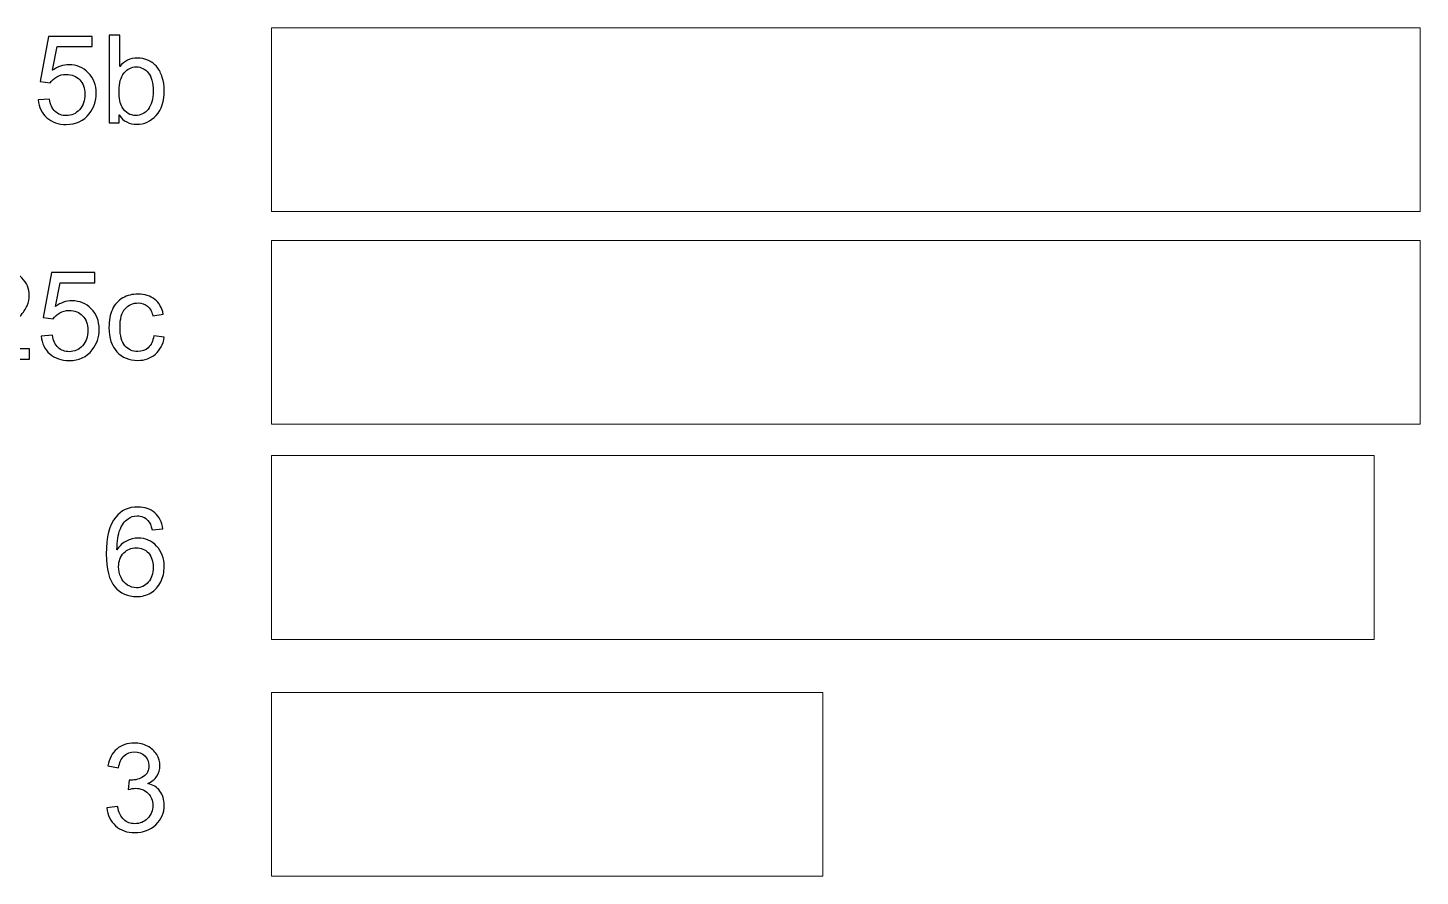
# Model space of a CAD drawing. Header units: millimetres. Extents: x -742 to 1487, y -1115 to 638.
# Drawn here: x 57.5 to 201.9, y -1115.4 to -1027.5 of the extents above; entities that cross this region are included whole.
import ezdxf

# ---------------------------------------------------------------- set-up
doc = ezdxf.new("R2010")
doc.units = ezdxf.units.MM
doc.layers.add('Layer 1', color=7, linetype='CONTINUOUS')

msp = doc.modelspace()

# ---------------------------------------------------------------- linework, layer by layer
at = {"layer": 'Layer 1', "color": 250, "lineweight": 9}
for points in [[(82.801, -1046.556), (201.863, -1046.556), (201.863, -1027.506), (82.801, -1027.506), (82.801, -1046.556)], [(82.801, -1068.605), (201.863, -1068.605), (201.863, -1049.555), (82.801, -1049.555), (82.801, -1068.605)], [(82.801, -1090.897), (197.101, -1090.897), (197.101, -1071.847), (82.801, -1071.847), (82.801, -1090.897)], [(82.801, -1115.447), (139.951, -1115.447), (139.951, -1096.397), (82.801, -1096.397), (82.801, -1115.447)]]:
    msp.add_lwpolyline(points, close=True, dxfattribs=at)
at = {"layer": 'Layer 1', "color": 250}
for points, knots in [([(58.598, -1034.981), (58.598, -1034.981), (59.766, -1034.892), (59.766, -1034.892), (59.766, -1034.892), (59.853, -1035.461), (60.054, -1035.889), (60.367, -1036.177), (60.367, -1036.177), (60.681, -1036.462), (61.064, -1036.606), (61.515, -1036.606), (61.515, -1036.606), (62.059, -1036.606), (62.514, -1036.403), (62.884, -1035.999), (62.884, -1035.999), (63.253, -1035.592), (63.437, -1035.055), (63.437, -1034.386), (63.437, -1034.386), (63.437, -1033.749), (63.261, -1033.247), (62.907, -1032.879), (62.907, -1032.879), (62.554, -1032.51), (62.086, -1032.326), (61.504, -1032.326), (61.504, -1032.326), (61.142, -1032.326), (60.818, -1032.409), (60.53, -1032.574), (60.53, -1032.574), (60.245, -1032.739), (60.02, -1032.953), (59.855, -1033.215), (59.855, -1033.215), (59.855, -1033.215), (58.801, -1033.063), (58.801, -1033.063), (58.801, -1033.063), (58.801, -1033.063), (59.677, -1028.389), (59.677, -1028.389), (59.677, -1028.389), (59.677, -1028.389), (64.186, -1028.389), (64.186, -1028.389), (64.186, -1028.389), (64.186, -1028.389), (64.186, -1029.456), (64.186, -1029.456), (64.186, -1029.456), (64.186, -1029.456), (60.569, -1029.456), (60.569, -1029.456), (60.569, -1029.456), (60.569, -1029.456), (60.084, -1031.909), (60.084, -1031.909), (60.084, -1031.909), (60.628, -1031.526), (61.199, -1031.336), (61.796, -1031.336), (61.796, -1031.336), (62.588, -1031.336), (63.257, -1031.611), (63.801, -1032.161), (63.801, -1032.161), (64.345, -1032.712), (64.618, -1033.419), (64.618, -1034.282), (64.618, -1034.282), (64.618, -1035.106), (64.379, -1035.817), (63.9, -1036.416), (63.9, -1036.416), (63.318, -1037.152), (62.522, -1037.521), (61.515, -1037.521), (61.515, -1037.521), (60.689, -1037.521), (60.016, -1037.288), (59.493, -1036.824), (59.493, -1036.824), (58.97, -1036.361), (58.672, -1035.747), (58.598, -1034.981)], [0, 0, 0, 0, 0.0434783, 0.0434783, 0.0434783, 0.0434783, 0.0869565, 0.0869565, 0.0869565, 0.0869565, 0.1304348, 0.1304348, 0.1304348, 0.1304348, 0.173913, 0.173913, 0.173913, 0.173913, 0.2173913, 0.2173913, 0.2173913, 0.2173913, 0.2608696, 0.2608696, 0.2608696, 0.2608696, 0.3043478, 0.3043478, 0.3043478, 0.3043478, 0.3478261, 0.3478261, 0.3478261, 0.3478261, 0.3913043, 0.3913043, 0.3913043, 0.3913043, 0.4347826, 0.4347826, 0.4347826, 0.4347826, 0.4782609, 0.4782609, 0.4782609, 0.4782609, 0.5217391, 0.5217391, 0.5217391, 0.5217391, 0.5652174, 0.5652174, 0.5652174, 0.5652174, 0.6086957, 0.6086957, 0.6086957, 0.6086957, 0.6521739, 0.6521739, 0.6521739, 0.6521739, 0.6956522, 0.6956522, 0.6956522, 0.6956522, 0.7391304, 0.7391304, 0.7391304, 0.7391304, 0.7826087, 0.7826087, 0.7826087, 0.7826087, 0.826087, 0.826087, 0.826087, 0.826087, 0.8695652, 0.8695652, 0.8695652, 0.8695652, 0.9130435, 0.9130435, 0.9130435, 0.9130435, 1, 1, 1, 1]), ([(66.995, -1037.368), (66.995, -1037.368), (65.953, -1037.368), (65.953, -1037.368), (65.953, -1037.368), (65.953, -1037.368), (65.953, -1028.275), (65.953, -1028.275), (65.953, -1028.275), (65.953, -1028.275), (67.071, -1028.275), (67.071, -1028.275), (67.071, -1028.275), (67.071, -1028.275), (67.071, -1031.52), (67.071, -1031.52), (67.071, -1031.52), (67.543, -1030.931), (68.144, -1030.637), (68.876, -1030.637), (68.876, -1030.637), (69.281, -1030.637), (69.666, -1030.718), (70.028, -1030.881), (70.028, -1030.881), (70.39, -1031.044), (70.686, -1031.274), (70.921, -1031.569), (70.921, -1031.569), (71.154, -1031.865), (71.338, -1032.221), (71.469, -1032.637), (71.469, -1032.637), (71.603, -1033.052), (71.668, -1033.499), (71.668, -1033.973), (71.668, -1033.973), (71.668, -1035.099), (71.389, -1035.971), (70.832, -1036.585), (70.832, -1036.585), (70.273, -1037.201), (69.605, -1037.508), (68.824, -1037.508), (68.824, -1037.508), (68.047, -1037.508), (67.437, -1037.184), (66.995, -1036.539), (66.995, -1036.539), (66.995, -1036.539), (66.995, -1037.368), (66.995, -1037.368)], [0, 0, 0, 0, 0.0714286, 0.0714286, 0.0714286, 0.0714286, 0.1428571, 0.1428571, 0.1428571, 0.1428571, 0.2142857, 0.2142857, 0.2142857, 0.2142857, 0.2857143, 0.2857143, 0.2857143, 0.2857143, 0.3571429, 0.3571429, 0.3571429, 0.3571429, 0.4285714, 0.4285714, 0.4285714, 0.4285714, 0.5, 0.5, 0.5, 0.5, 0.5714286, 0.5714286, 0.5714286, 0.5714286, 0.6428571, 0.6428571, 0.6428571, 0.6428571, 0.7142857, 0.7142857, 0.7142857, 0.7142857, 0.7857143, 0.7857143, 0.7857143, 0.7857143, 0.8571429, 0.8571429, 0.8571429, 0.8571429, 1, 1, 1, 1]), ([(66.982, -1034.024), (66.982, -1034.811), (67.09, -1035.381), (67.304, -1035.732), (67.304, -1035.732), (67.655, -1036.306), (68.129, -1036.594), (68.728, -1036.594), (68.728, -1036.594), (69.217, -1036.594), (69.638, -1036.382), (69.992, -1035.959), (69.992, -1035.959), (70.348, -1035.535), (70.525, -1034.904), (70.525, -1034.066), (70.525, -1034.066), (70.525, -1033.207), (70.356, -1032.574), (70.015, -1032.165), (70.015, -1032.165), (69.674, -1031.757), (69.262, -1031.552), (68.779, -1031.552), (68.779, -1031.552), (68.29, -1031.552), (67.869, -1031.763), (67.515, -1032.187), (67.515, -1032.187), (67.16, -1032.61), (66.982, -1033.222), (66.982, -1034.024)], [0, 0, 0, 0, 0.1111111, 0.1111111, 0.1111111, 0.1111111, 0.2222222, 0.2222222, 0.2222222, 0.2222222, 0.3333333, 0.3333333, 0.3333333, 0.3333333, 0.4444444, 0.4444444, 0.4444444, 0.4444444, 0.5555556, 0.5555556, 0.5555556, 0.5555556, 0.6666667, 0.6666667, 0.6666667, 0.6666667, 0.7777778, 0.7777778, 0.7777778, 0.7777778, 1, 1, 1, 1]), ([(57.694, -1060.774), (57.694, -1060.774), (57.694, -1061.84), (57.694, -1061.84), (57.694, -1061.84), (57.694, -1061.84), (51.674, -1061.84), (51.674, -1061.84), (51.674, -1061.84), (51.666, -1061.572), (51.71, -1061.313), (51.806, -1061.064), (51.806, -1061.064), (51.96, -1060.655), (52.208, -1060.251), (52.549, -1059.855), (52.549, -1059.855), (52.889, -1059.459), (53.376, -1059.002), (54.009, -1058.483), (54.009, -1058.483), (54.993, -1057.673), (55.662, -1057.031), (56.011, -1056.557), (56.011, -1056.557), (56.363, -1056.083), (56.538, -1055.634), (56.538, -1055.211), (56.538, -1055.211), (56.538, -1054.769), (56.38, -1054.396), (56.062, -1054.091), (56.062, -1054.091), (55.745, -1053.789), (55.33, -1053.636), (54.82, -1053.636), (54.82, -1053.636), (54.28, -1053.636), (53.848, -1053.797), (53.524, -1054.119), (53.524, -1054.119), (53.2, -1054.438), (53.037, -1054.883), (53.033, -1055.452), (53.033, -1055.452), (53.033, -1055.452), (51.89, -1055.338), (51.89, -1055.338), (51.89, -1055.338), (51.969, -1054.483), (52.265, -1053.831), (52.777, -1053.382), (52.777, -1053.382), (53.291, -1052.934), (53.979, -1052.709), (54.845, -1052.709), (54.845, -1052.709), (55.717, -1052.709), (56.409, -1052.95), (56.917, -1053.435), (56.917, -1053.435), (57.427, -1053.92), (57.681, -1054.521), (57.681, -1055.236), (57.681, -1055.236), (57.681, -1055.601), (57.607, -1055.958), (57.457, -1056.31), (57.457, -1056.31), (57.309, -1056.663), (57.061, -1057.033), (56.716, -1057.423), (56.716, -1057.423), (56.369, -1057.81), (55.796, -1058.346), (54.995, -1059.023), (54.995, -1059.023), (54.324, -1059.586), (53.893, -1059.967), (53.702, -1060.168), (53.702, -1060.168), (53.512, -1060.369), (53.355, -1060.57), (53.23, -1060.774), (53.23, -1060.774), (53.23, -1060.774), (57.694, -1060.774), (57.694, -1060.774)], [0, 0, 0, 0, 0.0434783, 0.0434783, 0.0434783, 0.0434783, 0.0869565, 0.0869565, 0.0869565, 0.0869565, 0.1304348, 0.1304348, 0.1304348, 0.1304348, 0.173913, 0.173913, 0.173913, 0.173913, 0.2173913, 0.2173913, 0.2173913, 0.2173913, 0.2608696, 0.2608696, 0.2608696, 0.2608696, 0.3043478, 0.3043478, 0.3043478, 0.3043478, 0.3478261, 0.3478261, 0.3478261, 0.3478261, 0.3913043, 0.3913043, 0.3913043, 0.3913043, 0.4347826, 0.4347826, 0.4347826, 0.4347826, 0.4782609, 0.4782609, 0.4782609, 0.4782609, 0.5217391, 0.5217391, 0.5217391, 0.5217391, 0.5652174, 0.5652174, 0.5652174, 0.5652174, 0.6086957, 0.6086957, 0.6086957, 0.6086957, 0.6521739, 0.6521739, 0.6521739, 0.6521739, 0.6956522, 0.6956522, 0.6956522, 0.6956522, 0.7391304, 0.7391304, 0.7391304, 0.7391304, 0.7826087, 0.7826087, 0.7826087, 0.7826087, 0.826087, 0.826087, 0.826087, 0.826087, 0.8695652, 0.8695652, 0.8695652, 0.8695652, 0.9130435, 0.9130435, 0.9130435, 0.9130435, 1, 1, 1, 1]), ([(58.903, -1059.453), (58.903, -1059.453), (60.071, -1059.364), (60.071, -1059.364), (60.071, -1059.364), (60.158, -1059.933), (60.359, -1060.361), (60.672, -1060.649), (60.672, -1060.649), (60.986, -1060.935), (61.369, -1061.078), (61.82, -1061.078), (61.82, -1061.078), (62.364, -1061.078), (62.819, -1060.875), (63.189, -1060.471), (63.189, -1060.471), (63.557, -1060.065), (63.741, -1059.527), (63.741, -1058.858), (63.741, -1058.858), (63.741, -1058.221), (63.566, -1057.719), (63.212, -1057.351), (63.212, -1057.351), (62.859, -1056.983), (62.391, -1056.799), (61.809, -1056.799), (61.809, -1056.799), (61.447, -1056.799), (61.123, -1056.881), (60.835, -1057.046), (60.835, -1057.046), (60.55, -1057.211), (60.325, -1057.425), (60.16, -1057.688), (60.16, -1057.688), (60.16, -1057.688), (59.106, -1057.535), (59.106, -1057.535), (59.106, -1057.535), (59.106, -1057.535), (59.982, -1052.862), (59.982, -1052.862), (59.982, -1052.862), (59.982, -1052.862), (64.491, -1052.862), (64.491, -1052.862), (64.491, -1052.862), (64.491, -1052.862), (64.491, -1053.928), (64.491, -1053.928), (64.491, -1053.928), (64.491, -1053.928), (60.873, -1053.928), (60.873, -1053.928), (60.873, -1053.928), (60.873, -1053.928), (60.389, -1056.382), (60.389, -1056.382), (60.389, -1056.382), (60.933, -1055.998), (61.504, -1055.808), (62.101, -1055.808), (62.101, -1055.808), (62.893, -1055.808), (63.562, -1056.083), (64.106, -1056.633), (64.106, -1056.633), (64.65, -1057.184), (64.923, -1057.891), (64.923, -1058.754), (64.923, -1058.754), (64.923, -1059.578), (64.683, -1060.289), (64.205, -1060.888), (64.205, -1060.888), (63.623, -1061.625), (62.827, -1061.993), (61.82, -1061.993), (61.82, -1061.993), (60.994, -1061.993), (60.321, -1061.76), (59.798, -1061.296), (59.798, -1061.296), (59.275, -1060.833), (58.977, -1060.219), (58.903, -1059.453)], [0, 0, 0, 0, 0.0434783, 0.0434783, 0.0434783, 0.0434783, 0.0869565, 0.0869565, 0.0869565, 0.0869565, 0.1304348, 0.1304348, 0.1304348, 0.1304348, 0.173913, 0.173913, 0.173913, 0.173913, 0.2173913, 0.2173913, 0.2173913, 0.2173913, 0.2608696, 0.2608696, 0.2608696, 0.2608696, 0.3043478, 0.3043478, 0.3043478, 0.3043478, 0.3478261, 0.3478261, 0.3478261, 0.3478261, 0.3913043, 0.3913043, 0.3913043, 0.3913043, 0.4347826, 0.4347826, 0.4347826, 0.4347826, 0.4782609, 0.4782609, 0.4782609, 0.4782609, 0.5217391, 0.5217391, 0.5217391, 0.5217391, 0.5652174, 0.5652174, 0.5652174, 0.5652174, 0.6086957, 0.6086957, 0.6086957, 0.6086957, 0.6521739, 0.6521739, 0.6521739, 0.6521739, 0.6956522, 0.6956522, 0.6956522, 0.6956522, 0.7391304, 0.7391304, 0.7391304, 0.7391304, 0.7826087, 0.7826087, 0.7826087, 0.7826087, 0.826087, 0.826087, 0.826087, 0.826087, 0.8695652, 0.8695652, 0.8695652, 0.8695652, 0.9130435, 0.9130435, 0.9130435, 0.9130435, 1, 1, 1, 1]), ([(70.576, -1059.427), (70.576, -1059.427), (71.668, -1059.58), (71.668, -1059.58), (71.668, -1059.58), (71.548, -1060.331), (71.243, -1060.918), (70.75, -1061.343), (70.75, -1061.343), (70.257, -1061.768), (69.649, -1061.98), (68.932, -1061.98), (68.932, -1061.98), (68.032, -1061.98), (67.308, -1061.686), (66.762, -1061.097), (66.762, -1061.097), (66.214, -1060.509), (65.941, -1059.667), (65.941, -1058.57), (65.941, -1058.57), (65.941, -1057.859), (66.059, -1057.239), (66.294, -1056.705), (66.294, -1056.705), (66.529, -1056.174), (66.887, -1055.774), (67.369, -1055.509), (67.369, -1055.509), (67.85, -1055.243), (68.373, -1055.109), (68.94, -1055.109), (68.94, -1055.109), (69.653, -1055.109), (70.24, -1055.289), (70.693, -1055.651), (70.693, -1055.651), (71.148, -1056.013), (71.44, -1056.528), (71.567, -1057.192), (71.567, -1057.192), (71.567, -1057.192), (70.487, -1057.357), (70.487, -1057.357), (70.487, -1057.357), (70.384, -1056.915), (70.202, -1056.583), (69.937, -1056.358), (69.937, -1056.358), (69.674, -1056.136), (69.357, -1056.024), (68.984, -1056.024), (68.984, -1056.024), (68.421, -1056.024), (67.964, -1056.225), (67.611, -1056.627), (67.611, -1056.627), (67.259, -1057.031), (67.084, -1057.666), (67.084, -1058.538), (67.084, -1058.538), (67.084, -1059.423), (67.253, -1060.065), (67.592, -1060.465), (67.592, -1060.465), (67.932, -1060.865), (68.375, -1061.066), (68.919, -1061.066), (68.919, -1061.066), (69.359, -1061.066), (69.725, -1060.932), (70.017, -1060.664), (70.017, -1060.664), (70.312, -1060.397), (70.498, -1059.984), (70.576, -1059.427)], [0, 0, 0, 0, 0.05, 0.05, 0.05, 0.05, 0.1, 0.1, 0.1, 0.1, 0.15, 0.15, 0.15, 0.15, 0.2, 0.2, 0.2, 0.2, 0.25, 0.25, 0.25, 0.25, 0.3, 0.3, 0.3, 0.3, 0.35, 0.35, 0.35, 0.35, 0.4, 0.4, 0.4, 0.4, 0.45, 0.45, 0.45, 0.45, 0.5, 0.5, 0.5, 0.5, 0.55, 0.55, 0.55, 0.55, 0.6, 0.6, 0.6, 0.6, 0.65, 0.65, 0.65, 0.65, 0.7, 0.7, 0.7, 0.7, 0.75, 0.75, 0.75, 0.75, 0.8, 0.8, 0.8, 0.8, 0.85, 0.85, 0.85, 0.85, 0.9, 0.9, 0.9, 0.9, 1, 1, 1, 1]), ([(71.516, -1079.442), (71.516, -1079.442), (70.411, -1079.531), (70.411, -1079.531), (70.411, -1079.531), (70.312, -1079.093), (70.17, -1078.773), (69.986, -1078.574), (69.986, -1078.574), (69.683, -1078.255), (69.308, -1078.096), (68.864, -1078.096), (68.864, -1078.096), (68.506, -1078.096), (68.189, -1078.195), (67.916, -1078.394), (67.916, -1078.394), (67.564, -1078.65), (67.289, -1079.023), (67.084, -1079.514), (67.084, -1079.514), (66.88, -1080.007), (66.775, -1080.708), (66.766, -1081.616), (66.766, -1081.616), (67.035, -1081.207), (67.365, -1080.903), (67.755, -1080.706), (67.755, -1080.706), (68.144, -1080.507), (68.551, -1080.407), (68.978, -1080.407), (68.978, -1080.407), (69.723, -1080.407), (70.358, -1080.682), (70.883, -1081.231), (70.883, -1081.231), (71.406, -1081.779), (71.668, -1082.486), (71.668, -1083.356), (71.668, -1083.356), (71.668, -1083.927), (71.546, -1084.456), (71.3, -1084.947), (71.3, -1084.947), (71.052, -1085.439), (70.716, -1085.813), (70.284, -1086.074), (70.284, -1086.074), (69.854, -1086.334), (69.365, -1086.465), (68.819, -1086.465), (68.819, -1086.465), (67.89, -1086.465), (67.13, -1086.122), (66.542, -1085.439), (66.542, -1085.439), (65.955, -1084.755), (65.661, -1083.627), (65.661, -1082.056), (65.661, -1082.056), (65.661, -1080.299), (65.987, -1079.021), (66.637, -1078.223), (66.637, -1078.223), (67.204, -1077.529), (67.968, -1077.181), (68.932, -1077.181), (68.932, -1077.181), (69.647, -1077.181), (70.235, -1077.383), (70.693, -1077.783), (70.693, -1077.783), (71.15, -1078.183), (71.425, -1078.735), (71.516, -1079.442)], [0, 0, 0, 0, 0.05, 0.05, 0.05, 0.05, 0.1, 0.1, 0.1, 0.1, 0.15, 0.15, 0.15, 0.15, 0.2, 0.2, 0.2, 0.2, 0.25, 0.25, 0.25, 0.25, 0.3, 0.3, 0.3, 0.3, 0.35, 0.35, 0.35, 0.35, 0.4, 0.4, 0.4, 0.4, 0.45, 0.45, 0.45, 0.45, 0.5, 0.5, 0.5, 0.5, 0.55, 0.55, 0.55, 0.55, 0.6, 0.6, 0.6, 0.6, 0.65, 0.65, 0.65, 0.65, 0.7, 0.7, 0.7, 0.7, 0.75, 0.75, 0.75, 0.75, 0.8, 0.8, 0.8, 0.8, 0.85, 0.85, 0.85, 0.85, 0.9, 0.9, 0.9, 0.9, 1, 1, 1, 1]), ([(66.944, -1083.366), (66.944, -1083.752), (67.027, -1084.12), (67.189, -1084.471), (67.189, -1084.471), (67.352, -1084.823), (67.581, -1085.089), (67.871, -1085.273), (67.871, -1085.273), (68.163, -1085.458), (68.472, -1085.551), (68.8, -1085.551), (68.8, -1085.551), (69.277, -1085.551), (69.683, -1085.36), (70.019, -1084.979), (70.019, -1084.979), (70.356, -1084.598), (70.525, -1084.082), (70.525, -1083.428), (70.525, -1083.428), (70.525, -1082.799), (70.358, -1082.304), (70.026, -1081.942), (70.026, -1081.942), (69.694, -1081.58), (69.27, -1081.398), (68.756, -1081.398), (68.756, -1081.398), (68.252, -1081.398), (67.822, -1081.58), (67.471, -1081.942), (67.471, -1081.942), (67.12, -1082.304), (66.944, -1082.778), (66.944, -1083.366)], [0, 0, 0, 0, 0.1, 0.1, 0.1, 0.1, 0.2, 0.2, 0.2, 0.2, 0.3, 0.3, 0.3, 0.3, 0.4, 0.4, 0.4, 0.4, 0.5, 0.5, 0.5, 0.5, 0.6, 0.6, 0.6, 0.6, 0.7, 0.7, 0.7, 0.7, 0.8, 0.8, 0.8, 0.8, 1, 1, 1, 1]), ([(65.712, -1108.372), (65.712, -1108.372), (66.83, -1108.22), (66.83, -1108.22), (66.83, -1108.22), (66.959, -1108.855), (67.175, -1109.312), (67.482, -1109.591), (67.482, -1109.591), (67.789, -1109.871), (68.165, -1110.01), (68.612, -1110.01), (68.612, -1110.01), (69.141, -1110.01), (69.588, -1109.828), (69.948, -1109.464), (69.948, -1109.464), (70.307, -1109.1), (70.487, -1108.649), (70.487, -1108.112), (70.487, -1108.112), (70.487, -1107.599), (70.32, -1107.176), (69.983, -1106.842), (69.983, -1106.842), (69.649, -1106.509), (69.224, -1106.342), (68.705, -1106.342), (68.705, -1106.342), (68.493, -1106.342), (68.231, -1106.384), (67.916, -1106.467), (67.916, -1106.467), (67.916, -1106.467), (68.04, -1105.489), (68.04, -1105.489), (68.04, -1105.489), (68.114, -1105.498), (68.176, -1105.502), (68.22, -1105.502), (68.22, -1105.502), (68.699, -1105.502), (69.126, -1105.377), (69.509, -1105.129), (69.509, -1105.129), (69.89, -1104.882), (70.081, -1104.501), (70.081, -1103.986), (70.081, -1103.986), (70.081, -1103.578), (69.941, -1103.239), (69.664, -1102.97), (69.664, -1102.97), (69.387, -1102.701), (69.029, -1102.568), (68.591, -1102.568), (68.591, -1102.568), (68.155, -1102.568), (67.793, -1102.706), (67.503, -1102.981), (67.503, -1102.981), (67.213, -1103.256), (67.027, -1103.669), (66.944, -1104.219), (66.944, -1104.219), (66.944, -1104.219), (65.826, -1104.016), (65.826, -1104.016), (65.826, -1104.016), (65.964, -1103.267), (66.273, -1102.684), (66.758, -1102.272), (66.758, -1102.272), (67.24, -1101.859), (67.844, -1101.654), (68.563, -1101.654), (68.563, -1101.654), (69.059, -1101.654), (69.516, -1101.759), (69.933, -1101.973), (69.933, -1101.973), (70.352, -1102.185), (70.671, -1102.475), (70.892, -1102.841), (70.892, -1102.841), (71.114, -1103.209), (71.224, -1103.599), (71.224, -1104.012), (71.224, -1104.012), (71.224, -1104.403), (71.118, -1104.759), (70.908, -1105.081), (70.908, -1105.081), (70.697, -1105.402), (70.384, -1105.658), (69.971, -1105.849), (69.971, -1105.849), (70.508, -1105.972), (70.925, -1106.23), (71.224, -1106.621), (71.224, -1106.621), (71.52, -1107.011), (71.668, -1107.502), (71.668, -1108.088), (71.668, -1108.088), (71.668, -1108.882), (71.378, -1109.557), (70.801, -1110.11), (70.801, -1110.11), (70.221, -1110.662), (69.488, -1110.937), (68.603, -1110.937), (68.603, -1110.937), (67.805, -1110.937), (67.143, -1110.698), (66.616, -1110.222), (66.616, -1110.222), (66.087, -1109.746), (65.786, -1109.13), (65.712, -1108.372)], [0, 0, 0, 0, 0.0322581, 0.0322581, 0.0322581, 0.0322581, 0.0645161, 0.0645161, 0.0645161, 0.0645161, 0.0967742, 0.0967742, 0.0967742, 0.0967742, 0.1290323, 0.1290323, 0.1290323, 0.1290323, 0.1612903, 0.1612903, 0.1612903, 0.1612903, 0.1935484, 0.1935484, 0.1935484, 0.1935484, 0.2258065, 0.2258065, 0.2258065, 0.2258065, 0.2580645, 0.2580645, 0.2580645, 0.2580645, 0.2903226, 0.2903226, 0.2903226, 0.2903226, 0.3225806, 0.3225806, 0.3225806, 0.3225806, 0.3548387, 0.3548387, 0.3548387, 0.3548387, 0.3870968, 0.3870968, 0.3870968, 0.3870968, 0.4193548, 0.4193548, 0.4193548, 0.4193548, 0.4516129, 0.4516129, 0.4516129, 0.4516129, 0.483871, 0.483871, 0.483871, 0.483871, 0.516129, 0.516129, 0.516129, 0.516129, 0.5483871, 0.5483871, 0.5483871, 0.5483871, 0.5806452, 0.5806452, 0.5806452, 0.5806452, 0.6129032, 0.6129032, 0.6129032, 0.6129032, 0.6451613, 0.6451613, 0.6451613, 0.6451613, 0.6774194, 0.6774194, 0.6774194, 0.6774194, 0.7096774, 0.7096774, 0.7096774, 0.7096774, 0.7419355, 0.7419355, 0.7419355, 0.7419355, 0.7741935, 0.7741935, 0.7741935, 0.7741935, 0.8064516, 0.8064516, 0.8064516, 0.8064516, 0.8387097, 0.8387097, 0.8387097, 0.8387097, 0.8709677, 0.8709677, 0.8709677, 0.8709677, 0.9032258, 0.9032258, 0.9032258, 0.9032258, 0.9354839, 0.9354839, 0.9354839, 0.9354839, 1, 1, 1, 1])]:
    msp.add_open_spline(points, degree=3, knots=knots, dxfattribs=at)
at = {"layer": 'Layer 1', "color": 250, "lineweight": 9}
for points, knots in [([(58.598, -1034.981), (58.598, -1034.981), (59.766, -1034.892), (59.766, -1034.892), (59.766, -1034.892), (59.853, -1035.461), (60.054, -1035.889), (60.367, -1036.177), (60.367, -1036.177), (60.681, -1036.462), (61.064, -1036.606), (61.515, -1036.606), (61.515, -1036.606), (62.059, -1036.606), (62.514, -1036.403), (62.884, -1035.999), (62.884, -1035.999), (63.253, -1035.592), (63.437, -1035.055), (63.437, -1034.386), (63.437, -1034.386), (63.437, -1033.749), (63.261, -1033.247), (62.907, -1032.879), (62.907, -1032.879), (62.554, -1032.51), (62.086, -1032.326), (61.504, -1032.326), (61.504, -1032.326), (61.142, -1032.326), (60.818, -1032.409), (60.53, -1032.574), (60.53, -1032.574), (60.245, -1032.739), (60.02, -1032.953), (59.855, -1033.215), (59.855, -1033.215), (59.855, -1033.215), (58.801, -1033.063), (58.801, -1033.063), (58.801, -1033.063), (58.801, -1033.063), (59.677, -1028.389), (59.677, -1028.389), (59.677, -1028.389), (59.677, -1028.389), (64.186, -1028.389), (64.186, -1028.389), (64.186, -1028.389), (64.186, -1028.389), (64.186, -1029.456), (64.186, -1029.456), (64.186, -1029.456), (64.186, -1029.456), (60.569, -1029.456), (60.569, -1029.456), (60.569, -1029.456), (60.569, -1029.456), (60.084, -1031.909), (60.084, -1031.909), (60.084, -1031.909), (60.628, -1031.526), (61.199, -1031.336), (61.796, -1031.336), (61.796, -1031.336), (62.588, -1031.336), (63.257, -1031.611), (63.801, -1032.161), (63.801, -1032.161), (64.345, -1032.712), (64.618, -1033.419), (64.618, -1034.282), (64.618, -1034.282), (64.618, -1035.106), (64.379, -1035.817), (63.9, -1036.416), (63.9, -1036.416), (63.318, -1037.152), (62.522, -1037.521), (61.515, -1037.521), (61.515, -1037.521), (60.689, -1037.521), (60.016, -1037.288), (59.493, -1036.824), (59.493, -1036.824), (58.97, -1036.361), (58.672, -1035.747), (58.598, -1034.981)], [0, 0, 0, 0, 0.0434783, 0.0434783, 0.0434783, 0.0434783, 0.0869565, 0.0869565, 0.0869565, 0.0869565, 0.1304348, 0.1304348, 0.1304348, 0.1304348, 0.173913, 0.173913, 0.173913, 0.173913, 0.2173913, 0.2173913, 0.2173913, 0.2173913, 0.2608696, 0.2608696, 0.2608696, 0.2608696, 0.3043478, 0.3043478, 0.3043478, 0.3043478, 0.3478261, 0.3478261, 0.3478261, 0.3478261, 0.3913043, 0.3913043, 0.3913043, 0.3913043, 0.4347826, 0.4347826, 0.4347826, 0.4347826, 0.4782609, 0.4782609, 0.4782609, 0.4782609, 0.5217391, 0.5217391, 0.5217391, 0.5217391, 0.5652174, 0.5652174, 0.5652174, 0.5652174, 0.6086957, 0.6086957, 0.6086957, 0.6086957, 0.6521739, 0.6521739, 0.6521739, 0.6521739, 0.6956522, 0.6956522, 0.6956522, 0.6956522, 0.7391304, 0.7391304, 0.7391304, 0.7391304, 0.7826087, 0.7826087, 0.7826087, 0.7826087, 0.826087, 0.826087, 0.826087, 0.826087, 0.8695652, 0.8695652, 0.8695652, 0.8695652, 0.9130435, 0.9130435, 0.9130435, 0.9130435, 1, 1, 1, 1]), ([(66.995, -1037.368), (66.995, -1037.368), (65.953, -1037.368), (65.953, -1037.368), (65.953, -1037.368), (65.953, -1037.368), (65.953, -1028.275), (65.953, -1028.275), (65.953, -1028.275), (65.953, -1028.275), (67.071, -1028.275), (67.071, -1028.275), (67.071, -1028.275), (67.071, -1028.275), (67.071, -1031.52), (67.071, -1031.52), (67.071, -1031.52), (67.543, -1030.931), (68.144, -1030.637), (68.876, -1030.637), (68.876, -1030.637), (69.281, -1030.637), (69.666, -1030.718), (70.028, -1030.881), (70.028, -1030.881), (70.39, -1031.044), (70.686, -1031.274), (70.921, -1031.569), (70.921, -1031.569), (71.154, -1031.865), (71.338, -1032.221), (71.469, -1032.637), (71.469, -1032.637), (71.603, -1033.052), (71.668, -1033.499), (71.668, -1033.973), (71.668, -1033.973), (71.668, -1035.099), (71.389, -1035.971), (70.832, -1036.585), (70.832, -1036.585), (70.273, -1037.201), (69.605, -1037.508), (68.824, -1037.508), (68.824, -1037.508), (68.047, -1037.508), (67.437, -1037.184), (66.995, -1036.539), (66.995, -1036.539), (66.995, -1036.539), (66.995, -1037.368), (66.995, -1037.368)], [0, 0, 0, 0, 0.0714286, 0.0714286, 0.0714286, 0.0714286, 0.1428571, 0.1428571, 0.1428571, 0.1428571, 0.2142857, 0.2142857, 0.2142857, 0.2142857, 0.2857143, 0.2857143, 0.2857143, 0.2857143, 0.3571429, 0.3571429, 0.3571429, 0.3571429, 0.4285714, 0.4285714, 0.4285714, 0.4285714, 0.5, 0.5, 0.5, 0.5, 0.5714286, 0.5714286, 0.5714286, 0.5714286, 0.6428571, 0.6428571, 0.6428571, 0.6428571, 0.7142857, 0.7142857, 0.7142857, 0.7142857, 0.7857143, 0.7857143, 0.7857143, 0.7857143, 0.8571429, 0.8571429, 0.8571429, 0.8571429, 1, 1, 1, 1]), ([(66.982, -1034.024), (66.982, -1034.811), (67.09, -1035.381), (67.304, -1035.732), (67.304, -1035.732), (67.655, -1036.306), (68.129, -1036.594), (68.728, -1036.594), (68.728, -1036.594), (69.217, -1036.594), (69.638, -1036.382), (69.992, -1035.959), (69.992, -1035.959), (70.348, -1035.535), (70.525, -1034.904), (70.525, -1034.066), (70.525, -1034.066), (70.525, -1033.207), (70.356, -1032.574), (70.015, -1032.165), (70.015, -1032.165), (69.674, -1031.757), (69.262, -1031.552), (68.779, -1031.552), (68.779, -1031.552), (68.29, -1031.552), (67.869, -1031.763), (67.515, -1032.187), (67.515, -1032.187), (67.16, -1032.61), (66.982, -1033.222), (66.982, -1034.024)], [0, 0, 0, 0, 0.1111111, 0.1111111, 0.1111111, 0.1111111, 0.2222222, 0.2222222, 0.2222222, 0.2222222, 0.3333333, 0.3333333, 0.3333333, 0.3333333, 0.4444444, 0.4444444, 0.4444444, 0.4444444, 0.5555556, 0.5555556, 0.5555556, 0.5555556, 0.6666667, 0.6666667, 0.6666667, 0.6666667, 0.7777778, 0.7777778, 0.7777778, 0.7777778, 1, 1, 1, 1]), ([(57.694, -1060.774), (57.694, -1060.774), (57.694, -1061.84), (57.694, -1061.84), (57.694, -1061.84), (57.694, -1061.84), (51.674, -1061.84), (51.674, -1061.84), (51.674, -1061.84), (51.666, -1061.572), (51.71, -1061.313), (51.806, -1061.064), (51.806, -1061.064), (51.96, -1060.655), (52.208, -1060.251), (52.549, -1059.855), (52.549, -1059.855), (52.889, -1059.459), (53.376, -1059.002), (54.009, -1058.483), (54.009, -1058.483), (54.993, -1057.673), (55.662, -1057.031), (56.011, -1056.557), (56.011, -1056.557), (56.363, -1056.083), (56.538, -1055.634), (56.538, -1055.211), (56.538, -1055.211), (56.538, -1054.769), (56.38, -1054.396), (56.062, -1054.091), (56.062, -1054.091), (55.745, -1053.789), (55.33, -1053.636), (54.82, -1053.636), (54.82, -1053.636), (54.28, -1053.636), (53.848, -1053.797), (53.524, -1054.119), (53.524, -1054.119), (53.2, -1054.438), (53.037, -1054.883), (53.033, -1055.452), (53.033, -1055.452), (53.033, -1055.452), (51.89, -1055.338), (51.89, -1055.338), (51.89, -1055.338), (51.969, -1054.483), (52.265, -1053.831), (52.777, -1053.382), (52.777, -1053.382), (53.291, -1052.934), (53.979, -1052.709), (54.845, -1052.709), (54.845, -1052.709), (55.717, -1052.709), (56.409, -1052.95), (56.917, -1053.435), (56.917, -1053.435), (57.427, -1053.92), (57.681, -1054.521), (57.681, -1055.236), (57.681, -1055.236), (57.681, -1055.601), (57.607, -1055.958), (57.457, -1056.31), (57.457, -1056.31), (57.309, -1056.663), (57.061, -1057.033), (56.716, -1057.423), (56.716, -1057.423), (56.369, -1057.81), (55.796, -1058.346), (54.995, -1059.023), (54.995, -1059.023), (54.324, -1059.586), (53.893, -1059.967), (53.702, -1060.168), (53.702, -1060.168), (53.512, -1060.369), (53.355, -1060.57), (53.23, -1060.774), (53.23, -1060.774), (53.23, -1060.774), (57.694, -1060.774), (57.694, -1060.774)], [0, 0, 0, 0, 0.0434783, 0.0434783, 0.0434783, 0.0434783, 0.0869565, 0.0869565, 0.0869565, 0.0869565, 0.1304348, 0.1304348, 0.1304348, 0.1304348, 0.173913, 0.173913, 0.173913, 0.173913, 0.2173913, 0.2173913, 0.2173913, 0.2173913, 0.2608696, 0.2608696, 0.2608696, 0.2608696, 0.3043478, 0.3043478, 0.3043478, 0.3043478, 0.3478261, 0.3478261, 0.3478261, 0.3478261, 0.3913043, 0.3913043, 0.3913043, 0.3913043, 0.4347826, 0.4347826, 0.4347826, 0.4347826, 0.4782609, 0.4782609, 0.4782609, 0.4782609, 0.5217391, 0.5217391, 0.5217391, 0.5217391, 0.5652174, 0.5652174, 0.5652174, 0.5652174, 0.6086957, 0.6086957, 0.6086957, 0.6086957, 0.6521739, 0.6521739, 0.6521739, 0.6521739, 0.6956522, 0.6956522, 0.6956522, 0.6956522, 0.7391304, 0.7391304, 0.7391304, 0.7391304, 0.7826087, 0.7826087, 0.7826087, 0.7826087, 0.826087, 0.826087, 0.826087, 0.826087, 0.8695652, 0.8695652, 0.8695652, 0.8695652, 0.9130435, 0.9130435, 0.9130435, 0.9130435, 1, 1, 1, 1]), ([(58.903, -1059.453), (58.903, -1059.453), (60.071, -1059.364), (60.071, -1059.364), (60.071, -1059.364), (60.158, -1059.933), (60.359, -1060.361), (60.672, -1060.649), (60.672, -1060.649), (60.986, -1060.935), (61.369, -1061.078), (61.82, -1061.078), (61.82, -1061.078), (62.364, -1061.078), (62.819, -1060.875), (63.189, -1060.471), (63.189, -1060.471), (63.557, -1060.065), (63.741, -1059.527), (63.741, -1058.858), (63.741, -1058.858), (63.741, -1058.221), (63.566, -1057.719), (63.212, -1057.351), (63.212, -1057.351), (62.859, -1056.983), (62.391, -1056.799), (61.809, -1056.799), (61.809, -1056.799), (61.447, -1056.799), (61.123, -1056.881), (60.835, -1057.046), (60.835, -1057.046), (60.55, -1057.211), (60.325, -1057.425), (60.16, -1057.688), (60.16, -1057.688), (60.16, -1057.688), (59.106, -1057.535), (59.106, -1057.535), (59.106, -1057.535), (59.106, -1057.535), (59.982, -1052.862), (59.982, -1052.862), (59.982, -1052.862), (59.982, -1052.862), (64.491, -1052.862), (64.491, -1052.862), (64.491, -1052.862), (64.491, -1052.862), (64.491, -1053.928), (64.491, -1053.928), (64.491, -1053.928), (64.491, -1053.928), (60.873, -1053.928), (60.873, -1053.928), (60.873, -1053.928), (60.873, -1053.928), (60.389, -1056.382), (60.389, -1056.382), (60.389, -1056.382), (60.933, -1055.998), (61.504, -1055.808), (62.101, -1055.808), (62.101, -1055.808), (62.893, -1055.808), (63.562, -1056.083), (64.106, -1056.633), (64.106, -1056.633), (64.65, -1057.184), (64.923, -1057.891), (64.923, -1058.754), (64.923, -1058.754), (64.923, -1059.578), (64.683, -1060.289), (64.205, -1060.888), (64.205, -1060.888), (63.623, -1061.625), (62.827, -1061.993), (61.82, -1061.993), (61.82, -1061.993), (60.994, -1061.993), (60.321, -1061.76), (59.798, -1061.296), (59.798, -1061.296), (59.275, -1060.833), (58.977, -1060.219), (58.903, -1059.453)], [0, 0, 0, 0, 0.0434783, 0.0434783, 0.0434783, 0.0434783, 0.0869565, 0.0869565, 0.0869565, 0.0869565, 0.1304348, 0.1304348, 0.1304348, 0.1304348, 0.173913, 0.173913, 0.173913, 0.173913, 0.2173913, 0.2173913, 0.2173913, 0.2173913, 0.2608696, 0.2608696, 0.2608696, 0.2608696, 0.3043478, 0.3043478, 0.3043478, 0.3043478, 0.3478261, 0.3478261, 0.3478261, 0.3478261, 0.3913043, 0.3913043, 0.3913043, 0.3913043, 0.4347826, 0.4347826, 0.4347826, 0.4347826, 0.4782609, 0.4782609, 0.4782609, 0.4782609, 0.5217391, 0.5217391, 0.5217391, 0.5217391, 0.5652174, 0.5652174, 0.5652174, 0.5652174, 0.6086957, 0.6086957, 0.6086957, 0.6086957, 0.6521739, 0.6521739, 0.6521739, 0.6521739, 0.6956522, 0.6956522, 0.6956522, 0.6956522, 0.7391304, 0.7391304, 0.7391304, 0.7391304, 0.7826087, 0.7826087, 0.7826087, 0.7826087, 0.826087, 0.826087, 0.826087, 0.826087, 0.8695652, 0.8695652, 0.8695652, 0.8695652, 0.9130435, 0.9130435, 0.9130435, 0.9130435, 1, 1, 1, 1]), ([(70.576, -1059.427), (70.576, -1059.427), (71.668, -1059.58), (71.668, -1059.58), (71.668, -1059.58), (71.548, -1060.331), (71.243, -1060.918), (70.75, -1061.343), (70.75, -1061.343), (70.257, -1061.768), (69.649, -1061.98), (68.932, -1061.98), (68.932, -1061.98), (68.032, -1061.98), (67.308, -1061.686), (66.762, -1061.097), (66.762, -1061.097), (66.214, -1060.509), (65.941, -1059.667), (65.941, -1058.57), (65.941, -1058.57), (65.941, -1057.859), (66.059, -1057.239), (66.294, -1056.705), (66.294, -1056.705), (66.529, -1056.174), (66.887, -1055.774), (67.369, -1055.509), (67.369, -1055.509), (67.85, -1055.243), (68.373, -1055.109), (68.94, -1055.109), (68.94, -1055.109), (69.653, -1055.109), (70.24, -1055.289), (70.693, -1055.651), (70.693, -1055.651), (71.148, -1056.013), (71.44, -1056.528), (71.567, -1057.192), (71.567, -1057.192), (71.567, -1057.192), (70.487, -1057.357), (70.487, -1057.357), (70.487, -1057.357), (70.384, -1056.915), (70.202, -1056.583), (69.937, -1056.358), (69.937, -1056.358), (69.674, -1056.136), (69.357, -1056.024), (68.984, -1056.024), (68.984, -1056.024), (68.421, -1056.024), (67.964, -1056.225), (67.611, -1056.627), (67.611, -1056.627), (67.259, -1057.031), (67.084, -1057.666), (67.084, -1058.538), (67.084, -1058.538), (67.084, -1059.423), (67.253, -1060.065), (67.592, -1060.465), (67.592, -1060.465), (67.932, -1060.865), (68.375, -1061.066), (68.919, -1061.066), (68.919, -1061.066), (69.359, -1061.066), (69.725, -1060.932), (70.017, -1060.664), (70.017, -1060.664), (70.312, -1060.397), (70.498, -1059.984), (70.576, -1059.427)], [0, 0, 0, 0, 0.05, 0.05, 0.05, 0.05, 0.1, 0.1, 0.1, 0.1, 0.15, 0.15, 0.15, 0.15, 0.2, 0.2, 0.2, 0.2, 0.25, 0.25, 0.25, 0.25, 0.3, 0.3, 0.3, 0.3, 0.35, 0.35, 0.35, 0.35, 0.4, 0.4, 0.4, 0.4, 0.45, 0.45, 0.45, 0.45, 0.5, 0.5, 0.5, 0.5, 0.55, 0.55, 0.55, 0.55, 0.6, 0.6, 0.6, 0.6, 0.65, 0.65, 0.65, 0.65, 0.7, 0.7, 0.7, 0.7, 0.75, 0.75, 0.75, 0.75, 0.8, 0.8, 0.8, 0.8, 0.85, 0.85, 0.85, 0.85, 0.9, 0.9, 0.9, 0.9, 1, 1, 1, 1]), ([(71.516, -1079.442), (71.516, -1079.442), (70.411, -1079.531), (70.411, -1079.531), (70.411, -1079.531), (70.312, -1079.093), (70.17, -1078.773), (69.986, -1078.574), (69.986, -1078.574), (69.683, -1078.255), (69.308, -1078.096), (68.864, -1078.096), (68.864, -1078.096), (68.506, -1078.096), (68.189, -1078.195), (67.916, -1078.394), (67.916, -1078.394), (67.564, -1078.65), (67.289, -1079.023), (67.084, -1079.514), (67.084, -1079.514), (66.88, -1080.007), (66.775, -1080.708), (66.766, -1081.616), (66.766, -1081.616), (67.035, -1081.207), (67.365, -1080.903), (67.755, -1080.706), (67.755, -1080.706), (68.144, -1080.507), (68.551, -1080.407), (68.978, -1080.407), (68.978, -1080.407), (69.723, -1080.407), (70.358, -1080.682), (70.883, -1081.231), (70.883, -1081.231), (71.406, -1081.779), (71.668, -1082.486), (71.668, -1083.356), (71.668, -1083.356), (71.668, -1083.927), (71.546, -1084.456), (71.3, -1084.947), (71.3, -1084.947), (71.052, -1085.439), (70.716, -1085.813), (70.284, -1086.074), (70.284, -1086.074), (69.854, -1086.334), (69.365, -1086.465), (68.819, -1086.465), (68.819, -1086.465), (67.89, -1086.465), (67.13, -1086.122), (66.542, -1085.439), (66.542, -1085.439), (65.955, -1084.755), (65.661, -1083.627), (65.661, -1082.056), (65.661, -1082.056), (65.661, -1080.299), (65.987, -1079.021), (66.637, -1078.223), (66.637, -1078.223), (67.204, -1077.529), (67.968, -1077.181), (68.932, -1077.181), (68.932, -1077.181), (69.647, -1077.181), (70.235, -1077.383), (70.693, -1077.783), (70.693, -1077.783), (71.15, -1078.183), (71.425, -1078.735), (71.516, -1079.442)], [0, 0, 0, 0, 0.05, 0.05, 0.05, 0.05, 0.1, 0.1, 0.1, 0.1, 0.15, 0.15, 0.15, 0.15, 0.2, 0.2, 0.2, 0.2, 0.25, 0.25, 0.25, 0.25, 0.3, 0.3, 0.3, 0.3, 0.35, 0.35, 0.35, 0.35, 0.4, 0.4, 0.4, 0.4, 0.45, 0.45, 0.45, 0.45, 0.5, 0.5, 0.5, 0.5, 0.55, 0.55, 0.55, 0.55, 0.6, 0.6, 0.6, 0.6, 0.65, 0.65, 0.65, 0.65, 0.7, 0.7, 0.7, 0.7, 0.75, 0.75, 0.75, 0.75, 0.8, 0.8, 0.8, 0.8, 0.85, 0.85, 0.85, 0.85, 0.9, 0.9, 0.9, 0.9, 1, 1, 1, 1]), ([(66.944, -1083.366), (66.944, -1083.752), (67.027, -1084.12), (67.189, -1084.471), (67.189, -1084.471), (67.352, -1084.823), (67.581, -1085.089), (67.871, -1085.273), (67.871, -1085.273), (68.163, -1085.458), (68.472, -1085.551), (68.8, -1085.551), (68.8, -1085.551), (69.277, -1085.551), (69.683, -1085.36), (70.019, -1084.979), (70.019, -1084.979), (70.356, -1084.598), (70.525, -1084.082), (70.525, -1083.428), (70.525, -1083.428), (70.525, -1082.799), (70.358, -1082.304), (70.026, -1081.942), (70.026, -1081.942), (69.694, -1081.58), (69.27, -1081.398), (68.756, -1081.398), (68.756, -1081.398), (68.252, -1081.398), (67.822, -1081.58), (67.471, -1081.942), (67.471, -1081.942), (67.12, -1082.304), (66.944, -1082.778), (66.944, -1083.366)], [0, 0, 0, 0, 0.1, 0.1, 0.1, 0.1, 0.2, 0.2, 0.2, 0.2, 0.3, 0.3, 0.3, 0.3, 0.4, 0.4, 0.4, 0.4, 0.5, 0.5, 0.5, 0.5, 0.6, 0.6, 0.6, 0.6, 0.7, 0.7, 0.7, 0.7, 0.8, 0.8, 0.8, 0.8, 1, 1, 1, 1]), ([(65.712, -1108.372), (65.712, -1108.372), (66.83, -1108.22), (66.83, -1108.22), (66.83, -1108.22), (66.959, -1108.855), (67.175, -1109.312), (67.482, -1109.591), (67.482, -1109.591), (67.789, -1109.871), (68.165, -1110.01), (68.612, -1110.01), (68.612, -1110.01), (69.141, -1110.01), (69.588, -1109.828), (69.948, -1109.464), (69.948, -1109.464), (70.307, -1109.1), (70.487, -1108.649), (70.487, -1108.112), (70.487, -1108.112), (70.487, -1107.599), (70.32, -1107.176), (69.983, -1106.842), (69.983, -1106.842), (69.649, -1106.509), (69.224, -1106.342), (68.705, -1106.342), (68.705, -1106.342), (68.493, -1106.342), (68.231, -1106.384), (67.916, -1106.467), (67.916, -1106.467), (67.916, -1106.467), (68.04, -1105.489), (68.04, -1105.489), (68.04, -1105.489), (68.114, -1105.498), (68.176, -1105.502), (68.22, -1105.502), (68.22, -1105.502), (68.699, -1105.502), (69.126, -1105.377), (69.509, -1105.129), (69.509, -1105.129), (69.89, -1104.882), (70.081, -1104.501), (70.081, -1103.986), (70.081, -1103.986), (70.081, -1103.578), (69.941, -1103.239), (69.664, -1102.97), (69.664, -1102.97), (69.387, -1102.701), (69.029, -1102.568), (68.591, -1102.568), (68.591, -1102.568), (68.155, -1102.568), (67.793, -1102.706), (67.503, -1102.981), (67.503, -1102.981), (67.213, -1103.256), (67.027, -1103.669), (66.944, -1104.219), (66.944, -1104.219), (66.944, -1104.219), (65.826, -1104.016), (65.826, -1104.016), (65.826, -1104.016), (65.964, -1103.267), (66.273, -1102.684), (66.758, -1102.272), (66.758, -1102.272), (67.24, -1101.859), (67.844, -1101.654), (68.563, -1101.654), (68.563, -1101.654), (69.059, -1101.654), (69.516, -1101.759), (69.933, -1101.973), (69.933, -1101.973), (70.352, -1102.185), (70.671, -1102.475), (70.892, -1102.841), (70.892, -1102.841), (71.114, -1103.209), (71.224, -1103.599), (71.224, -1104.012), (71.224, -1104.012), (71.224, -1104.403), (71.118, -1104.759), (70.908, -1105.081), (70.908, -1105.081), (70.697, -1105.402), (70.384, -1105.658), (69.971, -1105.849), (69.971, -1105.849), (70.508, -1105.972), (70.925, -1106.23), (71.224, -1106.621), (71.224, -1106.621), (71.52, -1107.011), (71.668, -1107.502), (71.668, -1108.088), (71.668, -1108.088), (71.668, -1108.882), (71.378, -1109.557), (70.801, -1110.11), (70.801, -1110.11), (70.221, -1110.662), (69.488, -1110.937), (68.603, -1110.937), (68.603, -1110.937), (67.805, -1110.937), (67.143, -1110.698), (66.616, -1110.222), (66.616, -1110.222), (66.087, -1109.746), (65.786, -1109.13), (65.712, -1108.372)], [0, 0, 0, 0, 0.0322581, 0.0322581, 0.0322581, 0.0322581, 0.0645161, 0.0645161, 0.0645161, 0.0645161, 0.0967742, 0.0967742, 0.0967742, 0.0967742, 0.1290323, 0.1290323, 0.1290323, 0.1290323, 0.1612903, 0.1612903, 0.1612903, 0.1612903, 0.1935484, 0.1935484, 0.1935484, 0.1935484, 0.2258065, 0.2258065, 0.2258065, 0.2258065, 0.2580645, 0.2580645, 0.2580645, 0.2580645, 0.2903226, 0.2903226, 0.2903226, 0.2903226, 0.3225806, 0.3225806, 0.3225806, 0.3225806, 0.3548387, 0.3548387, 0.3548387, 0.3548387, 0.3870968, 0.3870968, 0.3870968, 0.3870968, 0.4193548, 0.4193548, 0.4193548, 0.4193548, 0.4516129, 0.4516129, 0.4516129, 0.4516129, 0.483871, 0.483871, 0.483871, 0.483871, 0.516129, 0.516129, 0.516129, 0.516129, 0.5483871, 0.5483871, 0.5483871, 0.5483871, 0.5806452, 0.5806452, 0.5806452, 0.5806452, 0.6129032, 0.6129032, 0.6129032, 0.6129032, 0.6451613, 0.6451613, 0.6451613, 0.6451613, 0.6774194, 0.6774194, 0.6774194, 0.6774194, 0.7096774, 0.7096774, 0.7096774, 0.7096774, 0.7419355, 0.7419355, 0.7419355, 0.7419355, 0.7741935, 0.7741935, 0.7741935, 0.7741935, 0.8064516, 0.8064516, 0.8064516, 0.8064516, 0.8387097, 0.8387097, 0.8387097, 0.8387097, 0.8709677, 0.8709677, 0.8709677, 0.8709677, 0.9032258, 0.9032258, 0.9032258, 0.9032258, 0.9354839, 0.9354839, 0.9354839, 0.9354839, 1, 1, 1, 1])]:
    msp.add_open_spline(points, degree=3, knots=knots, dxfattribs=at)

doc.saveas('drawing.dxf')
